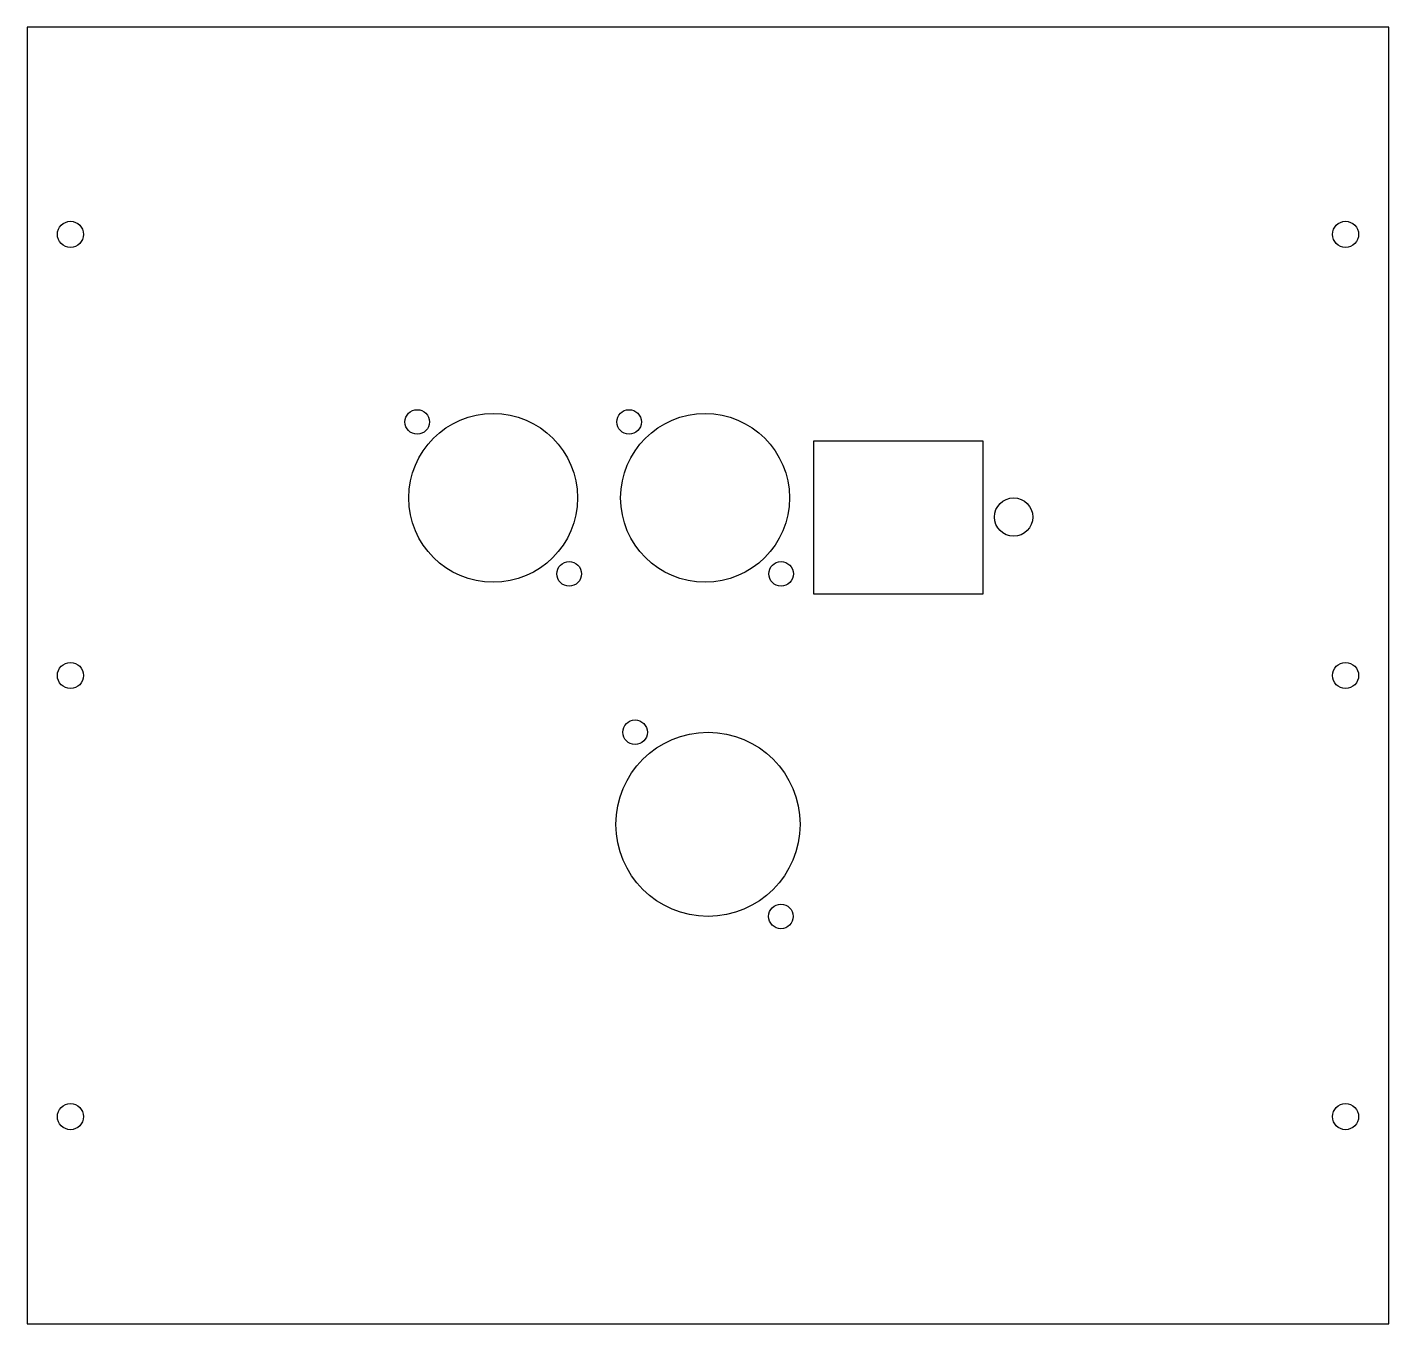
# Model space of a CAD drawing. Header units: millimetres. Extents: x -89 to 89, y -173 to -4.
import ezdxf

# ---------------------------------------------------------------- set-up
doc = ezdxf.new("R2010")
doc.units = ezdxf.units.MM
doc.layers.get('0').update_dxf_attribs({"linetype": 'CONTINUOUS'})

msp = doc.modelspace()

# ---------------------------------------------------------------- linework, layer by layer
for points in [[(88.7, -4.5), (-88.7, -4.5), (-88.7, -173.5), (88.7, -173.5)], [(13.8, -58.4), (35.8, -58.4), (35.8, -78.4), (13.8, -78.4)]]:
    msp.add_lwpolyline(points, close=True)
for centre, radius in [((-83.07, -31.5), 1.7), ((83.07, -31.5), 1.7), ((-37.89, -55.95), 1.6), ((-27.99, -65.85), 11), ((-10.28, -55.95), 1.6), ((-0.38, -65.85), 11), ((39.82, -68.35), 2.5), ((-18.09, -75.75), 1.6), ((9.52, -75.75), 1.6), ((-83.07, -89), 1.7), ((83.07, -89), 1.7), ((-9.5, -96.4), 1.6), ((0, -108.4), 12), ((9.5, -120.4), 1.6), ((-83.07, -146.5), 1.7), ((83.07, -146.5), 1.7)]:
    msp.add_circle(centre, radius)

doc.saveas('drawing.dxf')
